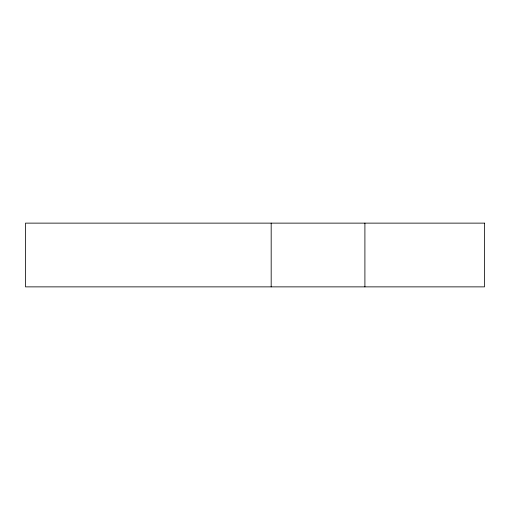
<?xml version="1.0" encoding="UTF-8"?>
<svg xmlns="http://www.w3.org/2000/svg" width="510" height="510" viewBox="0 0 510 510"><rect width="100%" height="100%" fill="white"/><g stroke="black" fill="none" stroke-linecap="round" stroke-linejoin="round"><path stroke-width="0.76" d="M364.905 223.131L364.905 286.869M271.18 223.131L271.18 286.869M484.5 223.131L25.5 223.131L25.5 286.869L484.5 286.869L484.5 223.131"/></g></svg>
